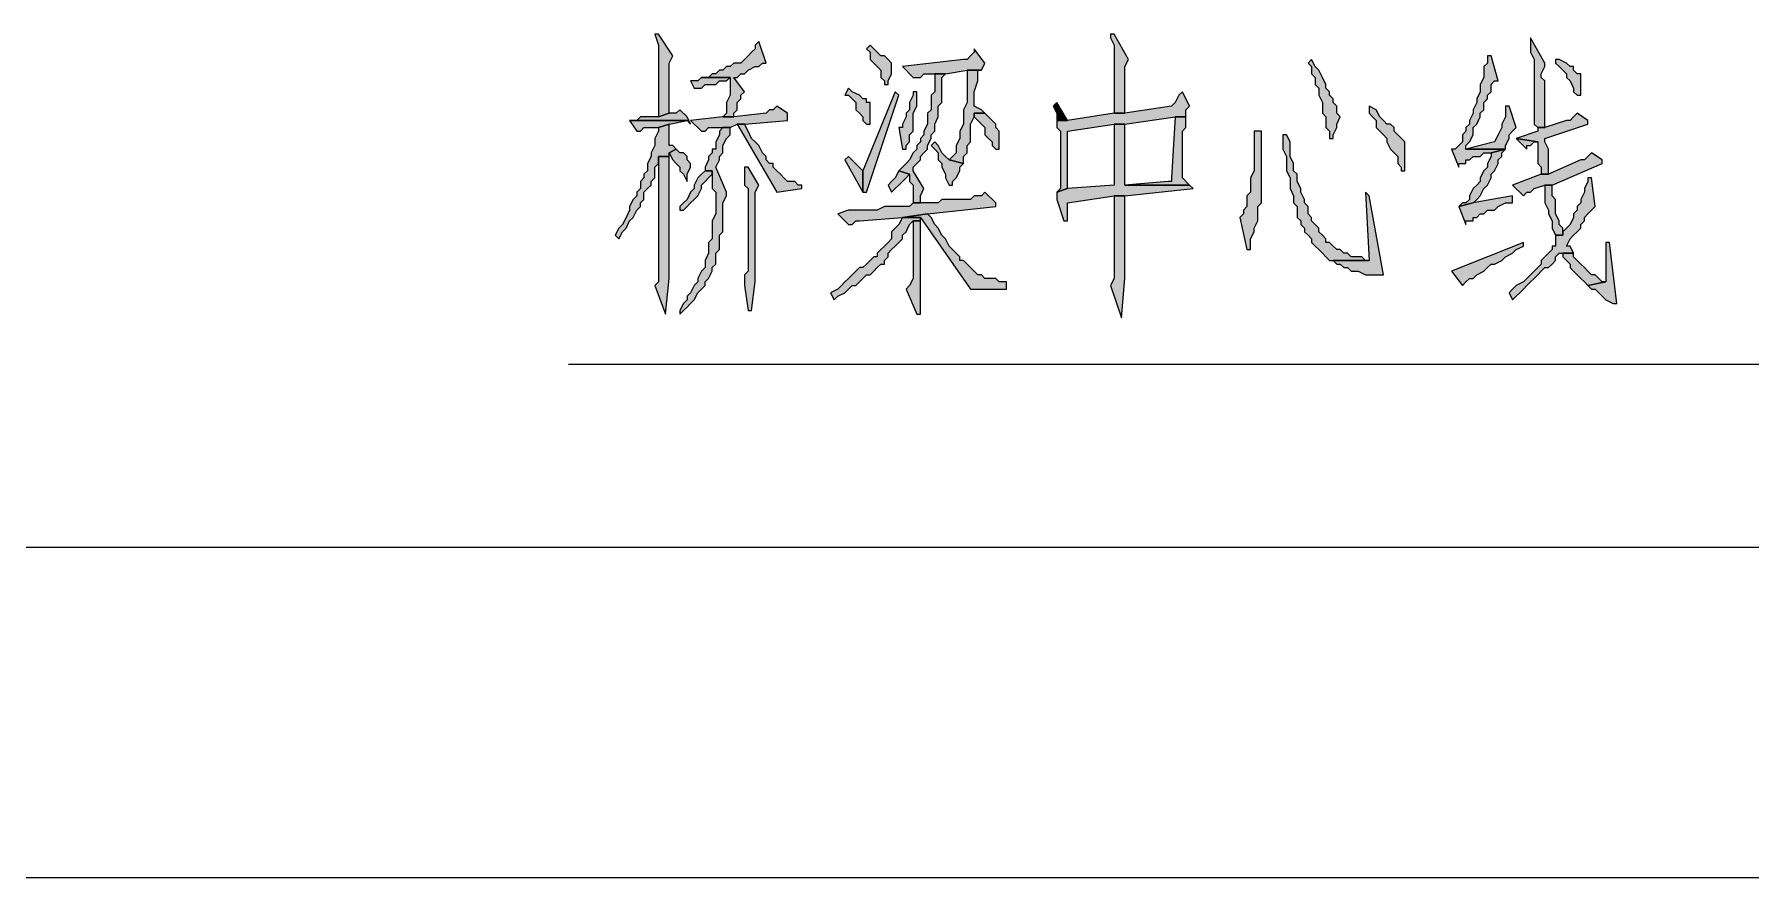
# Model space of a CAD drawing. Header units: millimetres. Extents: x 24 to 410, y 10 to 282.
# Drawn here: x 369.45 to 389.69, y 258.57 to 268.52 of the extents above; entities that cross this region are included whole.
import ezdxf

# ---------------------------------------------------------------- set-up
doc = ezdxf.new("R2010")
doc.units = ezdxf.units.MM

msp = doc.modelspace()

# ---------------------------------------------------------------- hatches: boundary and pattern name
h = msp.add_hatch(color=256)
h.dxf.hatch_style = 2
h.paths.add_polyline_path([(376.809, 268.520333), (376.766667, 268.520333), (376.809, 268.393333), (376.809, 267.546667), (376.936, 267.589), (376.936, 267.800667), (376.936, 267.843), (376.936, 268.181667), (376.978333, 268.266333)])
h = msp.add_hatch(color=256)
h.dxf.hatch_style = 2
h.paths.add_polyline_path([(377.994333, 268.435667), (377.952, 268.393333), (377.952, 268.351), (377.909667, 268.308667), (377.867333, 268.266333), (377.825, 268.224), (377.782667, 268.181667), (377.698, 268.181667), (377.655667, 268.139333), (377.613333, 268.139333), (377.571, 268.097), (377.528667, 268.097), (377.486333, 268.054667), (377.444, 268.054667), (377.401667, 268.012333), (377.317, 268.012333), (377.655667, 268.012333), (377.655667, 267.800667), (377.613333, 267.716), (377.613333, 267.631333), (377.613333, 267.589), (377.571, 267.546667), (377.698, 267.546667), (377.698, 267.589), (377.740333, 267.631333), (377.740333, 267.716), (377.782667, 267.758333), (377.782667, 267.800667), (377.825, 267.843), (377.698, 268.012333), (377.740333, 268.012333), (377.782667, 268.054667), (377.825, 268.054667), (377.867333, 268.097), (377.952, 268.139333), (377.994333, 268.139333), (378.036667, 268.181667), (378.079, 268.181667)])
h = msp.add_hatch(color=256)
h.dxf.hatch_style = 2
h.paths.add_polyline_path([(382.185333, 268.520333), (382.143, 268.520333), (382.143, 268.478), (382.185333, 268.393333), (382.185333, 267.589), (382.312333, 267.589), (382.312333, 267.800667), (382.312333, 267.843), (382.312333, 268.139333), (382.354667, 268.224)])
h = msp.add_hatch(color=256)
h.dxf.hatch_style = 2
h.paths.add_polyline_path([(387.096, 268.478), (387.096, 268.308667), (387.138333, 268.224), (387.138333, 267.462), (387.180667, 267.419667), (387.265333, 267.419667), (387.265333, 267.462), (387.265333, 267.885333), (387.265333, 267.927667), (387.265333, 267.97), (387.223, 268.012333), (387.223, 268.054667), (387.265333, 268.139333), (387.265333, 268.181667)])
h = msp.add_hatch(color=256)
h.dxf.hatch_style = 2
h.paths.add_polyline_path([(379.306667, 268.393333), (379.264333, 268.351), (379.306667, 268.308667), (379.306667, 268.224), (379.349, 268.181667), (379.391333, 268.139333), (379.433667, 268.097), (379.433667, 268.012333), (379.476, 267.97), (379.476, 267.927667), (379.518333, 267.927667), (379.518333, 267.97), (379.560667, 268.054667), (379.560667, 268.181667), (379.518333, 268.224), (379.476, 268.266333), (379.433667, 268.266333), (379.391333, 268.308667), (379.349, 268.351)])
h = msp.add_hatch(color=256)
h.dxf.hatch_style = 2
h.paths.add_polyline_path([(380.534333, 268.351), (380.534333, 268.308667), (380.492, 268.266333), (380.449667, 268.224), (380.407333, 268.224), (379.687667, 268.139333), (379.814667, 268.012333), (379.899333, 268.012333), (379.941667, 268.054667), (380.195667, 268.054667), (380.449667, 268.097), (380.619, 268.097), (380.661333, 268.181667)])
h = msp.add_hatch(color=256)
h.dxf.hatch_style = 2
h.paths.add_polyline_path([(384.513667, 268.224), (384.471333, 268.181667), (384.513667, 268.139333), (384.513667, 268.054667), (384.556, 268.012333), (384.556, 267.927667), (384.598333, 267.885333), (384.598333, 267.800667), (384.640667, 267.716), (384.640667, 267.589), (384.683, 267.546667), (384.683, 267.419667), (384.725333, 267.377333), (384.725333, 267.292667), (384.767667, 267.292667), (384.767667, 267.335), (384.81, 267.419667), (384.81, 267.462), (384.852333, 267.546667), (384.81, 267.589), (384.81, 267.673667), (384.767667, 267.716), (384.767667, 267.758333), (384.725333, 267.800667), (384.725333, 267.843), (384.683, 267.885333), (384.683, 267.927667), (384.640667, 268.012333), (384.598333, 268.097), (384.556, 268.139333)])
h = msp.add_hatch(color=256)
h.dxf.hatch_style = 2
h.paths.add_polyline_path([(386.630333, 268.266333), (386.588, 268.266333), (386.588, 268.181667), (386.545667, 268.139333), (386.545667, 268.012333), (386.503333, 267.927667), (386.503333, 267.843), (386.461, 267.758333), (386.461, 267.716), (386.418667, 267.631333), (386.418667, 267.589), (386.376333, 267.504333), (386.376333, 267.462), (386.334, 267.419667), (386.334, 267.377333), (386.291667, 267.335), (386.291667, 267.250333), (386.249333, 267.208), (386.207, 267.165667), (386.164667, 267.165667), (386.249333, 266.954), (386.249333, 266.996333), (386.291667, 266.996333), (386.334, 266.996333), (386.334, 267.038667), (386.376333, 267.038667), (386.418667, 267.081), (386.503333, 267.081), (386.545667, 267.123333), (386.630333, 267.123333), (386.799667, 267.165667), (386.334, 267.165667), (386.334, 267.208), (386.376333, 267.250333), (386.418667, 267.335), (386.418667, 267.419667), (386.461, 267.462), (386.503333, 267.546667), (386.503333, 267.589), (386.545667, 267.631333), (386.545667, 267.716), (386.588, 267.758333), (386.588, 267.800667), (386.630333, 267.843), (386.630333, 267.927667), (386.672667, 267.97), (386.715, 267.97)])
h = msp.add_hatch(color=256)
h.dxf.hatch_style = 2
h.paths.add_polyline_path([(387.392333, 268.224), (387.392333, 268.181667), (387.434667, 268.139333), (387.477, 268.097), (387.519333, 268.054667), (387.519333, 268.012333), (387.561667, 267.97), (387.604, 267.885333), (387.604, 267.843), (387.646333, 267.800667), (387.688667, 267.800667), (387.688667, 267.843), (387.688667, 268.054667), (387.646333, 268.054667), (387.604, 268.097), (387.604, 268.139333), (387.561667, 268.139333), (387.519333, 268.181667), (387.434667, 268.224)])
h = msp.add_hatch(color=256)
h.dxf.hatch_style = 2
h.paths.add_polyline_path([(380.195667, 268.054667), (380.068667, 268.054667), (380.068667, 267.97), (380.068667, 267.843), (380.026333, 267.800667), (380.026333, 267.631333), (379.984, 267.589), (379.984, 267.462), (379.941667, 267.377333), (379.941667, 267.335), (379.899333, 267.292667), (379.899333, 267.250333), (379.857, 267.208), (379.857, 267.165667), (379.814667, 267.123333), (379.772333, 267.038667), (379.73, 266.996333), (379.687667, 266.954), (379.645333, 266.911667), (379.772333, 266.869333), (379.772333, 266.784667), (379.814667, 266.742333), (379.814667, 266.530667), (379.899333, 266.530667), (379.899333, 266.615333), (379.941667, 266.7), (379.814667, 266.911667), (379.814667, 266.954), (379.857, 266.996333), (379.899333, 267.038667), (379.899333, 267.081), (379.941667, 267.123333), (379.984, 267.165667), (379.984, 267.208), (380.026333, 267.292667), (380.026333, 267.335), (380.068667, 267.377333), (380.068667, 267.462), (380.111, 267.546667), (380.111, 267.673667), (380.153333, 267.716), (380.153333, 268.012333)])
h = msp.add_hatch(color=256)
h.dxf.hatch_style = 2
h.paths.add_polyline_path([(380.619, 268.097), (380.449667, 268.097), (380.449667, 268.012333), (380.449667, 267.716), (380.407333, 267.631333), (380.407333, 267.462), (380.365, 267.377333), (380.365, 267.292667), (380.322667, 267.208), (380.322667, 267.123333), (380.280333, 267.081), (380.238, 267.038667), (380.407333, 266.996333), (380.407333, 267.081), (380.449667, 267.123333), (380.449667, 267.208), (380.492, 267.250333), (380.492, 267.335), (380.492, 267.462), (380.534333, 267.546667), (380.534333, 267.589), (380.661333, 267.589), (380.619, 267.631333), (380.534333, 267.673667), (380.534333, 267.843), (380.576667, 267.97), (380.576667, 268.097)])
h = msp.add_hatch(color=256)
h.dxf.hatch_style = 2
h.paths.add_polyline_path([(377.317, 268.012333), (377.274667, 267.97), (377.19, 267.97), (377.232333, 267.885333), (377.317, 267.885333), (377.359333, 267.927667), (377.486333, 267.927667), (377.528667, 267.97), (377.613333, 267.97), (377.655667, 268.012333)])
h = msp.add_hatch(color=256)
h.dxf.hatch_style = 2
h.paths.add_polyline_path([(379.052667, 267.885333), (379.010333, 267.800667), (379.052667, 267.800667), (379.095, 267.758333), (379.137333, 267.716), (379.137333, 267.631333), (379.179667, 267.589), (379.222, 267.546667), (379.222, 267.504333), (379.264333, 267.462), (379.306667, 267.462), (379.306667, 267.546667), (379.306667, 267.716), (379.264333, 267.716), (379.264333, 267.758333), (379.222, 267.758333), (379.179667, 267.800667), (379.095, 267.843)])
h = msp.add_hatch(color=256)
h.dxf.hatch_style = 2
h.paths.add_polyline_path([(379.603, 267.843), (379.222, 266.911667), (379.222, 266.657667), (379.264333, 266.657667), (379.645333, 267.800667)])
h = msp.add_hatch(color=256)
h.dxf.hatch_style = 2
h.paths.add_polyline_path([(379.857, 267.843), (379.814667, 267.843), (379.814667, 267.800667), (379.772333, 267.716), (379.772333, 267.631333), (379.73, 267.589), (379.73, 267.546667), (379.687667, 267.462), (379.687667, 267.419667), (379.645333, 267.419667), (379.687667, 267.165667), (379.73, 267.165667), (379.73, 267.208), (379.772333, 267.250333), (379.772333, 267.335), (379.814667, 267.377333), (379.814667, 267.589), (379.857, 267.673667)])
h = msp.add_hatch(color=256)
h.dxf.hatch_style = 2
h.paths.add_polyline_path([(382.989667, 267.843), (382.947333, 267.800667), (382.905, 267.716), (382.862667, 267.673667), (382.312333, 267.589), (382.185333, 267.589), (381.635, 267.504333), (381.508, 267.504333), (381.508, 267.462), (381.508, 267.419667), (381.550333, 267.377333), (381.550333, 266.7), (381.508, 266.657667), (381.635, 266.7), (381.635, 267.377333), (382.185333, 267.462), (382.312333, 267.462), (382.905, 267.546667), (383.032, 267.546667), (383.032, 267.631333), (383.074333, 267.673667)])
h = msp.add_hatch(color=256)
h.dxf.hatch_style = 2
h.paths.add_polyline_path([(377.063, 267.631333), (377.020667, 267.589), (376.936, 267.589), (376.809, 267.546667), (376.597333, 267.546667), (376.555, 267.504333), (376.470333, 267.504333), (377.147667, 267.504333), (377.19, 267.462), (377.147667, 267.546667)])
h = msp.add_hatch(color=256)
h.dxf.hatch_style = 2
h.paths.add_polyline_path([(378.206, 267.673667), (378.163667, 267.631333), (378.121333, 267.631333), (378.079, 267.589), (377.698, 267.546667), (377.571, 267.546667), (377.19, 267.504333), (377.317, 267.377333), (377.359333, 267.377333), (377.401667, 267.419667), (377.655667, 267.419667), (377.740333, 267.462), (377.825, 267.462), (378.333, 267.504333), (378.333, 267.589)])
h = msp.add_hatch(color=256)
h.dxf.hatch_style = 2
h.paths.add_polyline_path([(381.508, 267.716), (381.465667, 267.673667), (381.508, 267.589), (381.508, 267.504333), (381.635, 267.504333)])
h = msp.add_hatch(color=256)
h.dxf.hatch_style = 2
h.paths.add_polyline_path([(385.191, 267.673667), (385.191, 267.589), (385.233333, 267.546667), (385.275667, 267.504333), (385.275667, 267.419667), (385.318, 267.377333), (385.360333, 267.335), (385.402667, 267.292667), (385.402667, 267.250333), (385.445, 267.165667), (385.487333, 267.123333), (385.529667, 267.081), (385.529667, 266.996333), (385.572, 266.954), (385.572, 266.911667), (385.614333, 266.911667), (385.614333, 267.250333), (385.529667, 267.335), (385.487333, 267.377333), (385.487333, 267.419667), (385.445, 267.462), (385.402667, 267.462), (385.360333, 267.504333), (385.318, 267.546667), (385.275667, 267.631333)])
h = msp.add_hatch(color=256)
h.dxf.hatch_style = 2
h.paths.add_polyline_path([(386.842, 267.673667), (386.799667, 267.673667), (386.799667, 267.631333), (386.799667, 267.546667), (386.757333, 267.462), (386.757333, 267.419667), (386.715, 267.335), (386.672667, 267.250333), (386.334, 267.165667), (386.799667, 267.165667), (386.799667, 267.208), (386.842, 267.292667), (386.842, 267.335), (386.884333, 267.377333), (386.926667, 267.419667)])
h = msp.add_hatch(color=256)
h.dxf.hatch_style = 2
h.paths.add_polyline_path([(376.936, 267.462), (376.809, 267.419667), (376.809, 267.377333), (376.766667, 267.292667), (376.766667, 267.208), (376.724333, 267.123333), (376.724333, 267.081), (376.682, 266.996333), (376.682, 266.911667), (376.639667, 266.869333), (376.639667, 266.827), (376.597333, 266.784667), (376.597333, 266.7), (376.555, 266.657667), (376.555, 266.615333), (376.512667, 266.573), (376.470333, 266.488333), (376.470333, 266.446), (376.428, 266.361333), (376.385667, 266.276667), (376.343333, 266.234333), (376.301, 266.149667), (376.343333, 266.107333), (376.385667, 266.192), (376.428, 266.234333), (376.470333, 266.319), (376.512667, 266.361333), (376.555, 266.446), (376.597333, 266.488333), (376.597333, 266.530667), (376.639667, 266.573), (376.639667, 266.657667), (376.682, 266.7), (376.724333, 266.742333), (376.724333, 266.784667), (376.766667, 266.827), (376.766667, 266.954), (376.809, 266.996333), (376.809, 267.081), (376.936, 267.081), (376.936, 267.123333), (377.020667, 267.165667), (376.978333, 267.208), (376.936, 267.208), (376.936, 267.250333)])
h = msp.add_hatch(color=256)
h.dxf.hatch_style = 2
h.paths.add_polyline_path([(376.470333, 267.504333), (376.555, 267.377333), (376.597333, 267.377333), (376.639667, 267.419667), (376.809, 267.419667), (376.936, 267.462), (377.147667, 267.504333)])
h = msp.add_hatch(color=256)
h.dxf.hatch_style = 2
h.paths.add_polyline_path([(377.655667, 267.419667), (377.571, 267.419667), (377.528667, 267.377333), (377.528667, 267.335), (377.486333, 267.250333), (377.486333, 267.165667), (377.444, 267.165667), (377.444, 267.123333), (377.401667, 267.081), (377.401667, 267.038667), (377.359333, 266.954), (377.359333, 266.911667), (377.444, 266.911667), (377.444, 266.7), (377.486333, 266.657667), (377.486333, 266.403667), (377.444, 266.319), (377.444, 266.107333), (377.401667, 266.065), (377.401667, 265.980333), (377.401667, 265.938), (377.359333, 265.853333), (377.359333, 265.768667), (377.317, 265.726333), (377.274667, 265.641667), (377.274667, 265.599333), (377.232333, 265.557), (377.19, 265.472333), (377.147667, 265.43), (377.147667, 265.387667), (377.105333, 265.345333), (377.063, 265.260667), (377.063, 265.218333), (377.105333, 265.260667), (377.147667, 265.303), (377.19, 265.345333), (377.232333, 265.387667), (377.274667, 265.472333), (377.317, 265.514667), (377.359333, 265.557), (377.359333, 265.599333), (377.401667, 265.641667), (377.444, 265.726333), (377.444, 265.768667), (377.486333, 265.811), (377.486333, 265.938), (377.528667, 265.980333), (377.528667, 266.149667), (377.571, 266.192), (377.571, 266.530667), (377.613333, 266.615333), (377.613333, 266.657667), (377.486333, 266.954), (377.528667, 267.038667), (377.528667, 267.081), (377.571, 267.123333), (377.571, 267.208), (377.613333, 267.292667), (377.655667, 267.335)])
h = msp.add_hatch(color=256)
h.dxf.hatch_style = 2
h.paths.add_polyline_path([(377.825, 267.462), (377.740333, 267.462), (378.206, 266.657667), (378.502333, 266.7), (378.502333, 266.742333), (378.46, 266.742333), (378.417667, 266.784667), (378.333, 266.784667), (378.290667, 266.827), (378.248333, 266.869333), (378.206, 266.911667), (378.163667, 266.954), (378.163667, 266.996333), (378.121333, 266.996333), (378.079, 267.038667), (378.079, 267.081), (378.036667, 267.123333), (377.994333, 267.208), (377.952, 267.250333), (377.909667, 267.292667), (377.867333, 267.377333)])
h = msp.add_hatch(color=256)
h.dxf.hatch_style = 2
h.paths.add_polyline_path([(380.661333, 267.589), (380.534333, 267.589), (380.534333, 267.546667), (380.576667, 267.504333), (380.619, 267.462), (380.661333, 267.419667), (380.661333, 267.335), (380.703667, 267.292667), (380.746, 267.250333), (380.746, 267.208), (380.788333, 267.165667), (380.830667, 267.165667), (380.830667, 267.208), (380.830667, 267.377333), (380.788333, 267.419667), (380.788333, 267.462), (380.746, 267.504333), (380.703667, 267.546667)])
h = msp.add_hatch(color=256)
h.dxf.hatch_style = 2
h.paths.add_polyline_path([(382.312333, 267.462), (382.185333, 267.462), (382.185333, 267.377333), (382.185333, 266.742333), (381.635, 266.7), (381.508, 266.657667), (381.508, 266.573), (381.592667, 266.319), (381.635, 266.319), (381.635, 266.361333), (381.635, 266.530667), (382.185333, 266.615333), (382.312333, 266.615333), (383.116667, 266.7), (383.074333, 266.742333), (382.312333, 266.742333), (382.312333, 266.827), (382.312333, 266.954), (382.312333, 267.038667)])
h = msp.add_hatch(color=256)
h.dxf.hatch_style = 2
h.paths.add_polyline_path([(383.032, 267.546667), (382.905, 267.546667), (382.862667, 266.827), (382.862667, 266.784667), (382.820333, 266.784667), (382.312333, 266.742333), (383.074333, 266.742333), (382.989667, 266.827), (382.989667, 267.377333), (383.032, 267.419667)])
h = msp.add_hatch(color=256)
h.dxf.hatch_style = 2
h.paths.add_polyline_path([(387.646333, 267.589), (387.604, 267.546667), (387.561667, 267.504333), (387.519333, 267.504333), (387.265333, 267.419667), (387.180667, 267.419667), (387.180667, 267.377333), (386.926667, 267.292667), (387.180667, 267.250333), (387.180667, 266.996333), (387.223, 266.954), (387.223, 266.869333), (387.307667, 266.869333), (387.307667, 267.165667), (387.265333, 267.250333), (387.265333, 267.292667), (387.773333, 267.462), (387.773333, 267.504333)])
h = msp.add_hatch(color=256)
h.dxf.hatch_style = 2
h.paths.add_polyline_path([(380.068667, 267.250333), (380.026333, 267.208), (380.068667, 267.165667), (380.111, 267.123333), (380.111, 267.038667), (380.153333, 266.996333), (380.153333, 266.954), (380.195667, 266.869333), (380.195667, 266.827), (380.238, 266.742333), (380.280333, 266.742333), (380.280333, 266.784667), (380.322667, 266.827), (380.365, 266.911667), (380.365, 266.954), (380.407333, 266.996333), (380.238, 267.038667), (380.195667, 267.081), (380.153333, 267.123333), (380.111, 267.208)])
h = msp.add_hatch(color=256)
h.dxf.hatch_style = 2
h.paths.add_polyline_path([(383.921, 267.377333), (383.836333, 267.377333), (383.836333, 267.335), (383.836333, 266.911667), (383.794, 266.827), (383.794, 266.657667), (383.751667, 266.615333), (383.751667, 266.488333), (383.709333, 266.446), (383.709333, 266.403667), (383.667, 266.361333), (383.751667, 265.980333), (383.794, 265.980333), (383.794, 266.022667), (383.794, 266.107333), (383.836333, 266.192), (383.836333, 266.234333), (383.878667, 266.319), (383.878667, 266.403667), (383.878667, 266.446), (383.878667, 266.488333), (383.921, 266.530667)])
h = msp.add_hatch(color=256)
h.dxf.hatch_style = 2
h.paths.add_polyline_path([(384.217333, 267.335), (384.175, 267.335), (384.175, 267.250333), (384.175, 267.165667), (384.217333, 267.081), (384.217333, 266.911667), (384.259667, 266.827), (384.259667, 266.7), (384.302, 266.615333), (384.302, 266.530667), (384.344333, 266.488333), (384.344333, 266.361333), (384.386667, 266.319), (384.386667, 266.276667), (384.429, 266.234333), (384.429, 266.192), (384.471333, 266.149667), (384.513667, 266.107333), (384.513667, 266.065), (384.556, 266.022667), (384.598333, 265.980333), (384.640667, 265.938), (384.683, 265.895667), (384.725333, 265.853333), (385.191, 265.853333), (385.148667, 265.853333), (385.106333, 265.895667), (384.979333, 265.895667), (384.937, 265.938), (384.894667, 265.938), (384.852333, 265.980333), (384.81, 265.980333), (384.767667, 266.022667), (384.725333, 266.065), (384.683, 266.065), (384.683, 266.107333), (384.640667, 266.149667), (384.598333, 266.192), (384.598333, 266.234333), (384.556, 266.276667), (384.513667, 266.319), (384.513667, 266.361333), (384.471333, 266.403667), (384.471333, 266.488333), (384.429, 266.530667), (384.429, 266.573), (384.386667, 266.657667), (384.386667, 266.7), (384.344333, 266.784667), (384.344333, 266.869333), (384.302, 266.911667), (384.302, 266.996333), (384.259667, 267.081), (384.259667, 267.250333)])
h = msp.add_hatch(color=256)
h.dxf.hatch_style = 2
h.paths.add_polyline_path([(386.926667, 267.292667), (387.053667, 267.165667), (387.053667, 267.208), (387.096, 267.208), (387.138333, 267.250333), (387.180667, 267.250333)])
h = msp.add_hatch(color=256)
h.dxf.hatch_style = 2
h.paths.add_polyline_path([(376.936, 267.081), (376.809, 267.081), (376.809, 266.954), (376.809, 265.599333), (376.766667, 265.557), (376.893667, 265.218333), (376.936, 265.641667)])
h = msp.add_hatch(color=256)
h.dxf.hatch_style = 2
h.paths.add_polyline_path([(377.020667, 267.165667), (376.936, 267.123333), (376.978333, 267.038667), (377.020667, 266.996333), (377.063, 266.954), (377.063, 266.911667), (377.105333, 266.869333), (377.147667, 266.784667), (377.147667, 266.869333), (377.19, 266.954), (377.19, 266.996333), (377.147667, 267.038667), (377.147667, 267.081), (377.105333, 267.123333), (377.063, 267.123333)])
h = msp.add_hatch(color=256)
h.dxf.hatch_style = 2
h.paths.add_polyline_path([(379.052667, 267.081), (379.010333, 267.038667), (379.222, 266.657667), (379.222, 266.911667)])
h = msp.add_hatch(color=256)
h.dxf.hatch_style = 2
h.paths.add_polyline_path([(386.799667, 267.165667), (386.630333, 267.123333), (386.630333, 267.081), (386.588, 266.996333), (386.588, 266.954), (386.545667, 266.911667), (386.503333, 266.827), (386.503333, 266.784667), (386.461, 266.742333), (386.418667, 266.7), (386.376333, 266.615333), (386.376333, 266.573), (386.334, 266.530667), (386.291667, 266.530667), (386.249333, 266.488333), (386.418667, 266.530667), (386.461, 266.573), (386.503333, 266.615333), (386.545667, 266.7), (386.588, 266.742333), (386.630333, 266.827), (386.630333, 266.869333), (386.672667, 266.911667), (386.715, 266.996333), (386.715, 267.038667), (386.757333, 267.081), (386.757333, 267.123333)])
h = msp.add_hatch(color=256)
h.dxf.hatch_style = 2
h.paths.add_polyline_path([(387.815667, 267.123333), (387.773333, 267.081), (387.731, 267.038667), (387.688667, 267.038667), (387.307667, 266.869333), (387.223, 266.869333), (386.884333, 266.742333), (387.011333, 266.615333), (387.053667, 266.657667), (387.096, 266.657667), (387.138333, 266.7), (387.265333, 266.742333), (387.35, 266.742333), (387.942667, 266.996333), (387.942667, 267.038667)])
h = msp.add_hatch(color=256)
h.dxf.hatch_style = 2
h.paths.add_polyline_path([(377.359333, 266.911667), (377.317, 266.869333), (377.274667, 266.827), (377.232333, 266.742333), (377.232333, 266.7), (377.19, 266.657667), (377.147667, 266.573), (377.105333, 266.530667), (377.063, 266.488333), (377.063, 266.446), (377.105333, 266.446), (377.147667, 266.488333), (377.19, 266.530667), (377.232333, 266.573), (377.274667, 266.615333), (377.317, 266.7), (377.317, 266.742333), (377.359333, 266.784667), (377.401667, 266.827), (377.444, 266.869333), (377.444, 266.911667)])
h = msp.add_hatch(color=256)
h.dxf.hatch_style = 2
h.paths.add_polyline_path([(377.867333, 266.954), (377.825, 266.954), (377.825, 266.911667), (377.825, 266.742333), (377.867333, 266.7), (377.867333, 265.726333), (377.825, 265.684), (377.825, 265.557), (377.867333, 265.260667), (377.909667, 265.260667), (377.952, 265.599333), (377.952, 266.657667), (377.994333, 266.742333)])
h = msp.add_hatch(color=256)
h.dxf.hatch_style = 2
h.paths.add_polyline_path([(379.645333, 266.911667), (379.603, 266.827), (379.560667, 266.784667), (379.518333, 266.742333), (379.560667, 266.657667), (379.603, 266.7), (379.645333, 266.742333), (379.687667, 266.784667), (379.73, 266.827), (379.772333, 266.869333)])
h = msp.add_hatch(color=256)
h.dxf.hatch_style = 2
h.paths.add_polyline_path([(387.773333, 266.827), (387.773333, 266.784667), (387.731, 266.7), (387.731, 266.657667), (387.688667, 266.573), (387.688667, 266.530667), (387.646333, 266.488333), (387.646333, 266.446), (387.604, 266.403667), (387.604, 266.361333), (387.561667, 266.276667), (387.519333, 266.234333), (387.477, 266.192), (387.477, 266.149667), (387.392333, 266.149667), (387.392333, 266.022667), (387.35, 266.022667), (387.35, 265.980333), (387.307667, 265.938), (387.265333, 265.895667), (387.223, 265.853333), (387.223, 265.811), (387.180667, 265.768667), (387.138333, 265.726333), (387.096, 265.684), (387.053667, 265.641667), (387.011333, 265.599333), (386.926667, 265.557), (386.884333, 265.514667), (386.842, 265.472333), (386.884333, 265.387667), (386.926667, 265.43), (386.969, 265.472333), (387.011333, 265.514667), (387.053667, 265.557), (387.096, 265.599333), (387.138333, 265.641667), (387.180667, 265.684), (387.223, 265.726333), (387.265333, 265.768667), (387.307667, 265.768667), (387.35, 265.811), (387.392333, 265.853333), (387.392333, 265.895667), (387.434667, 265.938), (387.604, 265.938), (387.561667, 266.022667), (387.519333, 266.022667), (387.561667, 266.107333), (387.604, 266.149667), (387.646333, 266.192), (387.688667, 266.234333), (387.688667, 266.276667), (387.731, 266.319), (387.731, 266.361333), (387.773333, 266.403667), (387.815667, 266.446), (387.858, 266.488333), (387.815667, 266.827)])
h = msp.add_hatch(color=256)
h.dxf.hatch_style = 2
h.paths.add_polyline_path([(380.661333, 266.657667), (380.619, 266.615333), (380.534333, 266.615333), (380.492, 266.573), (380.153333, 266.573), (380.111, 266.530667), (379.814667, 266.530667), (379.772333, 266.488333), (379.476, 266.488333), (379.391333, 266.446), (379.052667, 266.446), (378.925667, 266.403667), (379.052667, 266.276667), (379.095, 266.276667), (379.137333, 266.319), (379.179667, 266.319), (379.687667, 266.361333), (379.984, 266.403667), (380.788333, 266.488333), (380.788333, 266.530667)])
h = msp.add_hatch(color=256)
h.dxf.hatch_style = 2
h.paths.add_polyline_path([(382.312333, 266.615333), (382.185333, 266.615333), (382.185333, 266.488333), (382.185333, 265.641667), (382.143, 265.557), (382.27, 265.176), (382.312333, 265.641667), (382.312333, 265.853333), (382.312333, 265.980333)])
h = msp.add_hatch(color=256)
h.dxf.hatch_style = 2
h.paths.add_polyline_path([(385.148667, 266.657667), (385.191, 265.853333), (384.767667, 265.853333), (384.81, 265.811), (384.852333, 265.811), (384.894667, 265.768667), (384.937, 265.768667), (384.979333, 265.726333), (385.064, 265.726333), (385.148667, 265.684), (385.360333, 265.684), (385.191, 266.615333)])
h = msp.add_hatch(color=256)
h.dxf.hatch_style = 2
h.paths.add_polyline_path([(386.884333, 266.615333), (386.418667, 266.530667), (386.249333, 266.488333), (386.334, 266.276667), (386.334, 266.319), (386.376333, 266.319), (386.418667, 266.319), (386.418667, 266.361333), (386.461, 266.361333), (386.503333, 266.403667), (386.545667, 266.403667), (386.588, 266.446), (386.672667, 266.446), (386.715, 266.488333), (386.799667, 266.530667), (386.884333, 266.530667)])
h = msp.add_hatch(color=256)
h.dxf.hatch_style = 2
h.paths.add_polyline_path([(387.35, 266.742333), (387.265333, 266.742333), (387.265333, 266.657667), (387.265333, 266.530667), (387.307667, 266.446), (387.307667, 266.403667), (387.35, 266.319), (387.35, 266.234333), (387.392333, 266.149667), (387.477, 266.149667), (387.477, 266.234333), (387.434667, 266.276667), (387.434667, 266.319), (387.392333, 266.403667), (387.392333, 266.573), (387.35, 266.615333)])
h = msp.add_hatch(color=256)
h.dxf.hatch_style = 2
h.paths.add_polyline_path([(379.984, 266.403667), (379.687667, 266.361333), (379.899333, 266.361333), (380.492, 265.514667), (380.915333, 265.514667), (380.915333, 265.599333), (380.830667, 265.599333), (380.788333, 265.641667), (380.661333, 265.641667), (380.619, 265.684), (380.576667, 265.684), (380.534333, 265.726333), (380.492, 265.768667), (380.449667, 265.811), (380.407333, 265.853333), (380.365, 265.853333), (380.365, 265.895667), (380.322667, 265.938), (380.280333, 265.980333), (380.238, 266.022667), (380.195667, 266.107333), (380.153333, 266.149667), (380.111, 266.234333), (380.068667, 266.276667), (380.026333, 266.361333)])
h = msp.add_hatch(color=256)
h.dxf.hatch_style = 2
h.paths.add_polyline_path([(379.687667, 266.361333), (379.645333, 266.276667), (379.603, 266.234333), (379.560667, 266.192), (379.560667, 266.107333), (379.518333, 266.065), (379.476, 266.022667), (379.433667, 265.980333), (379.391333, 265.938), (379.391333, 265.895667), (379.349, 265.895667), (379.306667, 265.853333), (379.264333, 265.811), (379.222, 265.768667), (379.179667, 265.768667), (379.137333, 265.726333), (379.095, 265.684), (379.052667, 265.641667), (379.010333, 265.599333), (378.968, 265.557), (378.925667, 265.514667), (378.841, 265.472333), (378.883333, 265.387667), (378.925667, 265.43), (379.010333, 265.472333), (379.052667, 265.514667), (379.095, 265.557), (379.137333, 265.557), (379.179667, 265.599333), (379.222, 265.641667), (379.264333, 265.684), (379.306667, 265.684), (379.349, 265.726333), (379.391333, 265.768667), (379.433667, 265.811), (379.476, 265.811), (379.476, 265.853333), (379.518333, 265.895667), (379.518333, 265.938), (379.560667, 265.980333), (379.603, 266.022667), (379.645333, 266.065), (379.687667, 266.107333), (379.687667, 266.149667), (379.73, 266.192), (379.772333, 266.276667), (379.814667, 266.319), (379.899333, 266.319), (379.899333, 266.361333)])
h = msp.add_hatch(color=256)
h.dxf.hatch_style = 2
h.paths.add_polyline_path([(379.899333, 266.319), (379.814667, 266.319), (379.814667, 266.276667), (379.814667, 265.641667), (379.772333, 265.557), (379.73, 265.514667), (379.857, 265.218333), (379.899333, 265.218333), (379.899333, 265.260667), (379.899333, 265.726333), (379.899333, 265.811)])
h = msp.add_hatch(color=256)
h.dxf.hatch_style = 2
h.paths.add_polyline_path([(387.011333, 266.065), (386.164667, 265.726333), (386.291667, 265.557), (386.334, 265.599333), (386.376333, 265.641667), (386.418667, 265.641667), (386.461, 265.684), (386.545667, 265.726333), (386.588, 265.768667), (386.630333, 265.811), (386.672667, 265.811), (386.757333, 265.853333), (386.799667, 265.895667), (386.884333, 265.938), (386.926667, 265.980333), (387.011333, 266.022667)])
h = msp.add_hatch(color=256)
h.dxf.hatch_style = 2
h.paths.add_polyline_path([(387.985, 266.065), (387.985, 265.599333), (387.773333, 265.557), (387.815667, 265.514667), (387.858, 265.514667), (387.900333, 265.472333), (387.942667, 265.43), (387.985, 265.387667), (388.069667, 265.345333), (388.112, 265.345333), (388.027333, 266.065)])
h = msp.add_hatch(color=256)
h.dxf.hatch_style = 2
h.paths.add_polyline_path([(387.604, 265.938), (387.477, 265.938), (387.477, 265.895667), (387.519333, 265.853333), (387.561667, 265.811), (387.561667, 265.768667), (387.604, 265.726333), (387.646333, 265.684), (387.688667, 265.641667), (387.731, 265.599333), (387.773333, 265.557), (387.985, 265.599333), (387.942667, 265.599333), (387.900333, 265.641667), (387.858, 265.684), (387.815667, 265.684), (387.773333, 265.726333), (387.731, 265.768667), (387.688667, 265.811), (387.646333, 265.853333), (387.604, 265.895667)])

# ---------------------------------------------------------------- linework, layer by layer
at = {"lineweight": 0}
for points in [[(376.809, 268.520333), (376.766667, 268.520333), (376.809, 268.393333), (376.809, 267.546667), (376.936, 267.589), (376.936, 267.800667), (376.936, 267.843), (376.936, 268.181667), (376.978333, 268.266333)], [(377.994333, 268.435667), (377.952, 268.393333), (377.952, 268.351), (377.909667, 268.308667), (377.867333, 268.266333), (377.825, 268.224), (377.782667, 268.181667), (377.698, 268.181667), (377.655667, 268.139333), (377.613333, 268.139333), (377.571, 268.097), (377.528667, 268.097), (377.486333, 268.054667), (377.444, 268.054667), (377.401667, 268.012333), (377.317, 268.012333), (377.655667, 268.012333), (377.655667, 267.800667), (377.613333, 267.716), (377.613333, 267.631333), (377.613333, 267.589), (377.571, 267.546667), (377.698, 267.546667), (377.698, 267.589), (377.740333, 267.631333), (377.740333, 267.716), (377.782667, 267.758333), (377.782667, 267.800667), (377.825, 267.843), (377.698, 268.012333), (377.740333, 268.012333), (377.782667, 268.054667), (377.825, 268.054667), (377.867333, 268.097), (377.952, 268.139333), (377.994333, 268.139333), (378.036667, 268.181667), (378.079, 268.181667)], [(382.185333, 268.520333), (382.143, 268.520333), (382.143, 268.478), (382.185333, 268.393333), (382.185333, 267.589), (382.312333, 267.589), (382.312333, 267.800667), (382.312333, 267.843), (382.312333, 268.139333), (382.354667, 268.224)], [(387.096, 268.478), (387.096, 268.308667), (387.138333, 268.224), (387.138333, 267.462), (387.180667, 267.419667), (387.265333, 267.419667), (387.265333, 267.462), (387.265333, 267.885333), (387.265333, 267.927667), (387.265333, 267.97), (387.223, 268.012333), (387.223, 268.054667), (387.265333, 268.139333), (387.265333, 268.181667)], [(379.306667, 268.393333), (379.264333, 268.351), (379.306667, 268.308667), (379.306667, 268.224), (379.349, 268.181667), (379.391333, 268.139333), (379.433667, 268.097), (379.433667, 268.012333), (379.476, 267.97), (379.476, 267.927667), (379.518333, 267.927667), (379.518333, 267.97), (379.560667, 268.054667), (379.560667, 268.181667), (379.518333, 268.224), (379.476, 268.266333), (379.433667, 268.266333), (379.391333, 268.308667), (379.349, 268.351)], [(380.534333, 268.351), (380.534333, 268.308667), (380.492, 268.266333), (380.449667, 268.224), (380.407333, 268.224), (379.687667, 268.139333), (379.814667, 268.012333), (379.899333, 268.012333), (379.941667, 268.054667), (380.195667, 268.054667), (380.449667, 268.097), (380.619, 268.097), (380.661333, 268.181667)], [(384.513667, 268.224), (384.471333, 268.181667), (384.513667, 268.139333), (384.513667, 268.054667), (384.556, 268.012333), (384.556, 267.927667), (384.598333, 267.885333), (384.598333, 267.800667), (384.640667, 267.716), (384.640667, 267.589), (384.683, 267.546667), (384.683, 267.419667), (384.725333, 267.377333), (384.725333, 267.292667), (384.767667, 267.292667), (384.767667, 267.335), (384.81, 267.419667), (384.81, 267.462), (384.852333, 267.546667), (384.81, 267.589), (384.81, 267.673667), (384.767667, 267.716), (384.767667, 267.758333), (384.725333, 267.800667), (384.725333, 267.843), (384.683, 267.885333), (384.683, 267.927667), (384.640667, 268.012333), (384.598333, 268.097), (384.556, 268.139333)], [(386.630333, 268.266333), (386.588, 268.266333), (386.588, 268.181667), (386.545667, 268.139333), (386.545667, 268.012333), (386.503333, 267.927667), (386.503333, 267.843), (386.461, 267.758333), (386.461, 267.716), (386.418667, 267.631333), (386.418667, 267.589), (386.376333, 267.504333), (386.376333, 267.462), (386.334, 267.419667), (386.334, 267.377333), (386.291667, 267.335), (386.291667, 267.250333), (386.249333, 267.208), (386.207, 267.165667), (386.164667, 267.165667), (386.249333, 266.954), (386.249333, 266.996333), (386.291667, 266.996333), (386.334, 266.996333), (386.334, 267.038667), (386.376333, 267.038667), (386.418667, 267.081), (386.503333, 267.081), (386.545667, 267.123333), (386.630333, 267.123333), (386.799667, 267.165667), (386.334, 267.165667), (386.334, 267.208), (386.376333, 267.250333), (386.418667, 267.335), (386.418667, 267.419667), (386.461, 267.462), (386.503333, 267.546667), (386.503333, 267.589), (386.545667, 267.631333), (386.545667, 267.716), (386.588, 267.758333), (386.588, 267.800667), (386.630333, 267.843), (386.630333, 267.927667), (386.672667, 267.97), (386.715, 267.97)], [(387.392333, 268.224), (387.392333, 268.181667), (387.434667, 268.139333), (387.477, 268.097), (387.519333, 268.054667), (387.519333, 268.012333), (387.561667, 267.97), (387.604, 267.885333), (387.604, 267.843), (387.646333, 267.800667), (387.688667, 267.800667), (387.688667, 267.843), (387.688667, 268.054667), (387.646333, 268.054667), (387.604, 268.097), (387.604, 268.139333), (387.561667, 268.139333), (387.519333, 268.181667), (387.434667, 268.224)], [(380.195667, 268.054667), (380.068667, 268.054667), (380.068667, 267.97), (380.068667, 267.843), (380.026333, 267.800667), (380.026333, 267.631333), (379.984, 267.589), (379.984, 267.462), (379.941667, 267.377333), (379.941667, 267.335), (379.899333, 267.292667), (379.899333, 267.250333), (379.857, 267.208), (379.857, 267.165667), (379.814667, 267.123333), (379.772333, 267.038667), (379.73, 266.996333), (379.687667, 266.954), (379.645333, 266.911667), (379.772333, 266.869333), (379.772333, 266.784667), (379.814667, 266.742333), (379.814667, 266.530667), (379.899333, 266.530667), (379.899333, 266.615333), (379.941667, 266.7), (379.814667, 266.911667), (379.814667, 266.954), (379.857, 266.996333), (379.899333, 267.038667), (379.899333, 267.081), (379.941667, 267.123333), (379.984, 267.165667), (379.984, 267.208), (380.026333, 267.292667), (380.026333, 267.335), (380.068667, 267.377333), (380.068667, 267.462), (380.111, 267.546667), (380.111, 267.673667), (380.153333, 267.716), (380.153333, 268.012333)], [(380.619, 268.097), (380.449667, 268.097), (380.449667, 268.012333), (380.449667, 267.716), (380.407333, 267.631333), (380.407333, 267.462), (380.365, 267.377333), (380.365, 267.292667), (380.322667, 267.208), (380.322667, 267.123333), (380.280333, 267.081), (380.238, 267.038667), (380.407333, 266.996333), (380.407333, 267.081), (380.449667, 267.123333), (380.449667, 267.208), (380.492, 267.250333), (380.492, 267.335), (380.492, 267.462), (380.534333, 267.546667), (380.534333, 267.589), (380.661333, 267.589), (380.619, 267.631333), (380.534333, 267.673667), (380.534333, 267.843), (380.576667, 267.97), (380.576667, 268.097)], [(377.317, 268.012333), (377.274667, 267.97), (377.19, 267.97), (377.232333, 267.885333), (377.317, 267.885333), (377.359333, 267.927667), (377.486333, 267.927667), (377.528667, 267.97), (377.613333, 267.97), (377.655667, 268.012333)], [(379.052667, 267.885333), (379.010333, 267.800667), (379.052667, 267.800667), (379.095, 267.758333), (379.137333, 267.716), (379.137333, 267.631333), (379.179667, 267.589), (379.222, 267.546667), (379.222, 267.504333), (379.264333, 267.462), (379.306667, 267.462), (379.306667, 267.546667), (379.306667, 267.716), (379.264333, 267.716), (379.264333, 267.758333), (379.222, 267.758333), (379.179667, 267.800667), (379.095, 267.843)], [(379.603, 267.843), (379.222, 266.911667), (379.222, 266.657667), (379.264333, 266.657667), (379.645333, 267.800667)], [(379.857, 267.843), (379.814667, 267.843), (379.814667, 267.800667), (379.772333, 267.716), (379.772333, 267.631333), (379.73, 267.589), (379.73, 267.546667), (379.687667, 267.462), (379.687667, 267.419667), (379.645333, 267.419667), (379.687667, 267.165667), (379.73, 267.165667), (379.73, 267.208), (379.772333, 267.250333), (379.772333, 267.335), (379.814667, 267.377333), (379.814667, 267.589), (379.857, 267.673667)], [(382.989667, 267.843), (382.947333, 267.800667), (382.905, 267.716), (382.862667, 267.673667), (382.312333, 267.589), (382.185333, 267.589), (381.635, 267.504333), (381.508, 267.504333), (381.508, 267.462), (381.508, 267.419667), (381.550333, 267.377333), (381.550333, 266.7), (381.508, 266.657667), (381.635, 266.7), (381.635, 267.377333), (382.185333, 267.462), (382.312333, 267.462), (382.905, 267.546667), (383.032, 267.546667), (383.032, 267.631333), (383.074333, 267.673667)], [(377.063, 267.631333), (377.020667, 267.589), (376.936, 267.589), (376.809, 267.546667), (376.597333, 267.546667), (376.555, 267.504333), (376.470333, 267.504333), (377.147667, 267.504333), (377.19, 267.462), (377.147667, 267.546667)], [(378.206, 267.673667), (378.163667, 267.631333), (378.121333, 267.631333), (378.079, 267.589), (377.698, 267.546667), (377.571, 267.546667), (377.19, 267.504333), (377.317, 267.377333), (377.359333, 267.377333), (377.401667, 267.419667), (377.655667, 267.419667), (377.740333, 267.462), (377.825, 267.462), (378.333, 267.504333), (378.333, 267.589)], [(381.508, 267.716), (381.465667, 267.673667), (381.508, 267.589), (381.508, 267.504333), (381.635, 267.504333)], [(385.191, 267.673667), (385.191, 267.589), (385.233333, 267.546667), (385.275667, 267.504333), (385.275667, 267.419667), (385.318, 267.377333), (385.360333, 267.335), (385.402667, 267.292667), (385.402667, 267.250333), (385.445, 267.165667), (385.487333, 267.123333), (385.529667, 267.081), (385.529667, 266.996333), (385.572, 266.954), (385.572, 266.911667), (385.614333, 266.911667), (385.614333, 267.250333), (385.529667, 267.335), (385.487333, 267.377333), (385.487333, 267.419667), (385.445, 267.462), (385.402667, 267.462), (385.360333, 267.504333), (385.318, 267.546667), (385.275667, 267.631333)], [(386.842, 267.673667), (386.799667, 267.673667), (386.799667, 267.631333), (386.799667, 267.546667), (386.757333, 267.462), (386.757333, 267.419667), (386.715, 267.335), (386.672667, 267.250333), (386.334, 267.165667), (386.799667, 267.165667), (386.799667, 267.208), (386.842, 267.292667), (386.842, 267.335), (386.884333, 267.377333), (386.926667, 267.419667)], [(376.936, 267.462), (376.809, 267.419667), (376.809, 267.377333), (376.766667, 267.292667), (376.766667, 267.208), (376.724333, 267.123333), (376.724333, 267.081), (376.682, 266.996333), (376.682, 266.911667), (376.639667, 266.869333), (376.639667, 266.827), (376.597333, 266.784667), (376.597333, 266.7), (376.555, 266.657667), (376.555, 266.615333), (376.512667, 266.573), (376.470333, 266.488333), (376.470333, 266.446), (376.428, 266.361333), (376.385667, 266.276667), (376.343333, 266.234333), (376.301, 266.149667), (376.343333, 266.107333), (376.385667, 266.192), (376.428, 266.234333), (376.470333, 266.319), (376.512667, 266.361333), (376.555, 266.446), (376.597333, 266.488333), (376.597333, 266.530667), (376.639667, 266.573), (376.639667, 266.657667), (376.682, 266.7), (376.724333, 266.742333), (376.724333, 266.784667), (376.766667, 266.827), (376.766667, 266.954), (376.809, 266.996333), (376.809, 267.081), (376.936, 267.081), (376.936, 267.123333), (377.020667, 267.165667), (376.978333, 267.208), (376.936, 267.208), (376.936, 267.250333)], [(376.470333, 267.504333), (376.555, 267.377333), (376.597333, 267.377333), (376.639667, 267.419667), (376.809, 267.419667), (376.936, 267.462), (377.147667, 267.504333)], [(377.655667, 267.419667), (377.571, 267.419667), (377.528667, 267.377333), (377.528667, 267.335), (377.486333, 267.250333), (377.486333, 267.165667), (377.444, 267.165667), (377.444, 267.123333), (377.401667, 267.081), (377.401667, 267.038667), (377.359333, 266.954), (377.359333, 266.911667), (377.444, 266.911667), (377.444, 266.7), (377.486333, 266.657667), (377.486333, 266.403667), (377.444, 266.319), (377.444, 266.107333), (377.401667, 266.065), (377.401667, 265.980333), (377.401667, 265.938), (377.359333, 265.853333), (377.359333, 265.768667), (377.317, 265.726333), (377.274667, 265.641667), (377.274667, 265.599333), (377.232333, 265.557), (377.19, 265.472333), (377.147667, 265.43), (377.147667, 265.387667), (377.105333, 265.345333), (377.063, 265.260667), (377.063, 265.218333), (377.105333, 265.260667), (377.147667, 265.303), (377.19, 265.345333), (377.232333, 265.387667), (377.274667, 265.472333), (377.317, 265.514667), (377.359333, 265.557), (377.359333, 265.599333), (377.401667, 265.641667), (377.444, 265.726333), (377.444, 265.768667), (377.486333, 265.811), (377.486333, 265.938), (377.528667, 265.980333), (377.528667, 266.149667), (377.571, 266.192), (377.571, 266.530667), (377.613333, 266.615333), (377.613333, 266.657667), (377.486333, 266.954), (377.528667, 267.038667), (377.528667, 267.081), (377.571, 267.123333), (377.571, 267.208), (377.613333, 267.292667), (377.655667, 267.335)], [(377.825, 267.462), (377.740333, 267.462), (378.206, 266.657667), (378.502333, 266.7), (378.502333, 266.742333), (378.46, 266.742333), (378.417667, 266.784667), (378.333, 266.784667), (378.290667, 266.827), (378.248333, 266.869333), (378.206, 266.911667), (378.163667, 266.954), (378.163667, 266.996333), (378.121333, 266.996333), (378.079, 267.038667), (378.079, 267.081), (378.036667, 267.123333), (377.994333, 267.208), (377.952, 267.250333), (377.909667, 267.292667), (377.867333, 267.377333)], [(380.661333, 267.589), (380.534333, 267.589), (380.534333, 267.546667), (380.576667, 267.504333), (380.619, 267.462), (380.661333, 267.419667), (380.661333, 267.335), (380.703667, 267.292667), (380.746, 267.250333), (380.746, 267.208), (380.788333, 267.165667), (380.830667, 267.165667), (380.830667, 267.208), (380.830667, 267.377333), (380.788333, 267.419667), (380.788333, 267.462), (380.746, 267.504333), (380.703667, 267.546667)], [(382.312333, 267.462), (382.185333, 267.462), (382.185333, 267.377333), (382.185333, 266.742333), (381.635, 266.7), (381.508, 266.657667), (381.508, 266.573), (381.592667, 266.319), (381.635, 266.319), (381.635, 266.361333), (381.635, 266.530667), (382.185333, 266.615333), (382.312333, 266.615333), (383.116667, 266.7), (383.074333, 266.742333), (382.312333, 266.742333), (382.312333, 266.827), (382.312333, 266.954), (382.312333, 267.038667)], [(383.032, 267.546667), (382.905, 267.546667), (382.862667, 266.827), (382.862667, 266.784667), (382.820333, 266.784667), (382.312333, 266.742333), (383.074333, 266.742333), (382.989667, 266.827), (382.989667, 267.377333), (383.032, 267.419667)], [(387.646333, 267.589), (387.604, 267.546667), (387.561667, 267.504333), (387.519333, 267.504333), (387.265333, 267.419667), (387.180667, 267.419667), (387.180667, 267.377333), (386.926667, 267.292667), (387.180667, 267.250333), (387.180667, 266.996333), (387.223, 266.954), (387.223, 266.869333), (387.307667, 266.869333), (387.307667, 267.165667), (387.265333, 267.250333), (387.265333, 267.292667), (387.773333, 267.462), (387.773333, 267.504333)], [(380.068667, 267.250333), (380.026333, 267.208), (380.068667, 267.165667), (380.111, 267.123333), (380.111, 267.038667), (380.153333, 266.996333), (380.153333, 266.954), (380.195667, 266.869333), (380.195667, 266.827), (380.238, 266.742333), (380.280333, 266.742333), (380.280333, 266.784667), (380.322667, 266.827), (380.365, 266.911667), (380.365, 266.954), (380.407333, 266.996333), (380.238, 267.038667), (380.195667, 267.081), (380.153333, 267.123333), (380.111, 267.208)], [(383.921, 267.377333), (383.836333, 267.377333), (383.836333, 267.335), (383.836333, 266.911667), (383.794, 266.827), (383.794, 266.657667), (383.751667, 266.615333), (383.751667, 266.488333), (383.709333, 266.446), (383.709333, 266.403667), (383.667, 266.361333), (383.751667, 265.980333), (383.794, 265.980333), (383.794, 266.022667), (383.794, 266.107333), (383.836333, 266.192), (383.836333, 266.234333), (383.878667, 266.319), (383.878667, 266.403667), (383.878667, 266.446), (383.878667, 266.488333), (383.921, 266.530667)], [(384.217333, 267.335), (384.175, 267.335), (384.175, 267.250333), (384.175, 267.165667), (384.217333, 267.081), (384.217333, 266.911667), (384.259667, 266.827), (384.259667, 266.7), (384.302, 266.615333), (384.302, 266.530667), (384.344333, 266.488333), (384.344333, 266.361333), (384.386667, 266.319), (384.386667, 266.276667), (384.429, 266.234333), (384.429, 266.192), (384.471333, 266.149667), (384.513667, 266.107333), (384.513667, 266.065), (384.556, 266.022667), (384.598333, 265.980333), (384.640667, 265.938), (384.683, 265.895667), (384.725333, 265.853333), (385.191, 265.853333), (385.148667, 265.853333), (385.106333, 265.895667), (384.979333, 265.895667), (384.937, 265.938), (384.894667, 265.938), (384.852333, 265.980333), (384.81, 265.980333), (384.767667, 266.022667), (384.725333, 266.065), (384.683, 266.065), (384.683, 266.107333), (384.640667, 266.149667), (384.598333, 266.192), (384.598333, 266.234333), (384.556, 266.276667), (384.513667, 266.319), (384.513667, 266.361333), (384.471333, 266.403667), (384.471333, 266.488333), (384.429, 266.530667), (384.429, 266.573), (384.386667, 266.657667), (384.386667, 266.7), (384.344333, 266.784667), (384.344333, 266.869333), (384.302, 266.911667), (384.302, 266.996333), (384.259667, 267.081), (384.259667, 267.250333)], [(386.926667, 267.292667), (387.053667, 267.165667), (387.053667, 267.208), (387.096, 267.208), (387.138333, 267.250333), (387.180667, 267.250333)], [(376.936, 267.081), (376.809, 267.081), (376.809, 266.954), (376.809, 265.599333), (376.766667, 265.557), (376.893667, 265.218333), (376.936, 265.641667)], [(377.020667, 267.165667), (376.936, 267.123333), (376.978333, 267.038667), (377.020667, 266.996333), (377.063, 266.954), (377.063, 266.911667), (377.105333, 266.869333), (377.147667, 266.784667), (377.147667, 266.869333), (377.19, 266.954), (377.19, 266.996333), (377.147667, 267.038667), (377.147667, 267.081), (377.105333, 267.123333), (377.063, 267.123333)], [(379.052667, 267.081), (379.010333, 267.038667), (379.222, 266.657667), (379.222, 266.911667)], [(386.799667, 267.165667), (386.630333, 267.123333), (386.630333, 267.081), (386.588, 266.996333), (386.588, 266.954), (386.545667, 266.911667), (386.503333, 266.827), (386.503333, 266.784667), (386.461, 266.742333), (386.418667, 266.7), (386.376333, 266.615333), (386.376333, 266.573), (386.334, 266.530667), (386.291667, 266.530667), (386.249333, 266.488333), (386.418667, 266.530667), (386.461, 266.573), (386.503333, 266.615333), (386.545667, 266.7), (386.588, 266.742333), (386.630333, 266.827), (386.630333, 266.869333), (386.672667, 266.911667), (386.715, 266.996333), (386.715, 267.038667), (386.757333, 267.081), (386.757333, 267.123333)], [(387.815667, 267.123333), (387.773333, 267.081), (387.731, 267.038667), (387.688667, 267.038667), (387.307667, 266.869333), (387.223, 266.869333), (386.884333, 266.742333), (387.011333, 266.615333), (387.053667, 266.657667), (387.096, 266.657667), (387.138333, 266.7), (387.265333, 266.742333), (387.35, 266.742333), (387.942667, 266.996333), (387.942667, 267.038667)], [(377.359333, 266.911667), (377.317, 266.869333), (377.274667, 266.827), (377.232333, 266.742333), (377.232333, 266.7), (377.19, 266.657667), (377.147667, 266.573), (377.105333, 266.530667), (377.063, 266.488333), (377.063, 266.446), (377.105333, 266.446), (377.147667, 266.488333), (377.19, 266.530667), (377.232333, 266.573), (377.274667, 266.615333), (377.317, 266.7), (377.317, 266.742333), (377.359333, 266.784667), (377.401667, 266.827), (377.444, 266.869333), (377.444, 266.911667)], [(377.867333, 266.954), (377.825, 266.954), (377.825, 266.911667), (377.825, 266.742333), (377.867333, 266.7), (377.867333, 265.726333), (377.825, 265.684), (377.825, 265.557), (377.867333, 265.260667), (377.909667, 265.260667), (377.952, 265.599333), (377.952, 266.657667), (377.994333, 266.742333)], [(379.645333, 266.911667), (379.603, 266.827), (379.560667, 266.784667), (379.518333, 266.742333), (379.560667, 266.657667), (379.603, 266.7), (379.645333, 266.742333), (379.687667, 266.784667), (379.73, 266.827), (379.772333, 266.869333)], [(387.773333, 266.827), (387.773333, 266.784667), (387.731, 266.7), (387.731, 266.657667), (387.688667, 266.573), (387.688667, 266.530667), (387.646333, 266.488333), (387.646333, 266.446), (387.604, 266.403667), (387.604, 266.361333), (387.561667, 266.276667), (387.519333, 266.234333), (387.477, 266.192), (387.477, 266.149667), (387.392333, 266.149667), (387.392333, 266.022667), (387.35, 266.022667), (387.35, 265.980333), (387.307667, 265.938), (387.265333, 265.895667), (387.223, 265.853333), (387.223, 265.811), (387.180667, 265.768667), (387.138333, 265.726333), (387.096, 265.684), (387.053667, 265.641667), (387.011333, 265.599333), (386.926667, 265.557), (386.884333, 265.514667), (386.842, 265.472333), (386.884333, 265.387667), (386.926667, 265.43), (386.969, 265.472333), (387.011333, 265.514667), (387.053667, 265.557), (387.096, 265.599333), (387.138333, 265.641667), (387.180667, 265.684), (387.223, 265.726333), (387.265333, 265.768667), (387.307667, 265.768667), (387.35, 265.811), (387.392333, 265.853333), (387.392333, 265.895667), (387.434667, 265.938), (387.604, 265.938), (387.561667, 266.022667), (387.519333, 266.022667), (387.561667, 266.107333), (387.604, 266.149667), (387.646333, 266.192), (387.688667, 266.234333), (387.688667, 266.276667), (387.731, 266.319), (387.731, 266.361333), (387.773333, 266.403667), (387.815667, 266.446), (387.858, 266.488333), (387.815667, 266.827)], [(380.661333, 266.657667), (380.619, 266.615333), (380.534333, 266.615333), (380.492, 266.573), (380.153333, 266.573), (380.111, 266.530667), (379.814667, 266.530667), (379.772333, 266.488333), (379.476, 266.488333), (379.391333, 266.446), (379.052667, 266.446), (378.925667, 266.403667), (379.052667, 266.276667), (379.095, 266.276667), (379.137333, 266.319), (379.179667, 266.319), (379.687667, 266.361333), (379.984, 266.403667), (380.788333, 266.488333), (380.788333, 266.530667)], [(382.312333, 266.615333), (382.185333, 266.615333), (382.185333, 266.488333), (382.185333, 265.641667), (382.143, 265.557), (382.27, 265.176), (382.312333, 265.641667), (382.312333, 265.853333), (382.312333, 265.980333)], [(385.148667, 266.657667), (385.191, 265.853333), (384.767667, 265.853333), (384.81, 265.811), (384.852333, 265.811), (384.894667, 265.768667), (384.937, 265.768667), (384.979333, 265.726333), (385.064, 265.726333), (385.148667, 265.684), (385.360333, 265.684), (385.191, 266.615333)], [(386.884333, 266.615333), (386.418667, 266.530667), (386.249333, 266.488333), (386.334, 266.276667), (386.334, 266.319), (386.376333, 266.319), (386.418667, 266.319), (386.418667, 266.361333), (386.461, 266.361333), (386.503333, 266.403667), (386.545667, 266.403667), (386.588, 266.446), (386.672667, 266.446), (386.715, 266.488333), (386.799667, 266.530667), (386.884333, 266.530667)], [(387.35, 266.742333), (387.265333, 266.742333), (387.265333, 266.657667), (387.265333, 266.530667), (387.307667, 266.446), (387.307667, 266.403667), (387.35, 266.319), (387.35, 266.234333), (387.392333, 266.149667), (387.477, 266.149667), (387.477, 266.234333), (387.434667, 266.276667), (387.434667, 266.319), (387.392333, 266.403667), (387.392333, 266.573), (387.35, 266.615333)], [(379.984, 266.403667), (379.687667, 266.361333), (379.899333, 266.361333), (380.492, 265.514667), (380.915333, 265.514667), (380.915333, 265.599333), (380.830667, 265.599333), (380.788333, 265.641667), (380.661333, 265.641667), (380.619, 265.684), (380.576667, 265.684), (380.534333, 265.726333), (380.492, 265.768667), (380.449667, 265.811), (380.407333, 265.853333), (380.365, 265.853333), (380.365, 265.895667), (380.322667, 265.938), (380.280333, 265.980333), (380.238, 266.022667), (380.195667, 266.107333), (380.153333, 266.149667), (380.111, 266.234333), (380.068667, 266.276667), (380.026333, 266.361333)], [(379.687667, 266.361333), (379.645333, 266.276667), (379.603, 266.234333), (379.560667, 266.192), (379.560667, 266.107333), (379.518333, 266.065), (379.476, 266.022667), (379.433667, 265.980333), (379.391333, 265.938), (379.391333, 265.895667), (379.349, 265.895667), (379.306667, 265.853333), (379.264333, 265.811), (379.222, 265.768667), (379.179667, 265.768667), (379.137333, 265.726333), (379.095, 265.684), (379.052667, 265.641667), (379.010333, 265.599333), (378.968, 265.557), (378.925667, 265.514667), (378.841, 265.472333), (378.883333, 265.387667), (378.925667, 265.43), (379.010333, 265.472333), (379.052667, 265.514667), (379.095, 265.557), (379.137333, 265.557), (379.179667, 265.599333), (379.222, 265.641667), (379.264333, 265.684), (379.306667, 265.684), (379.349, 265.726333), (379.391333, 265.768667), (379.433667, 265.811), (379.476, 265.811), (379.476, 265.853333), (379.518333, 265.895667), (379.518333, 265.938), (379.560667, 265.980333), (379.603, 266.022667), (379.645333, 266.065), (379.687667, 266.107333), (379.687667, 266.149667), (379.73, 266.192), (379.772333, 266.276667), (379.814667, 266.319), (379.899333, 266.319), (379.899333, 266.361333)], [(379.899333, 266.319), (379.814667, 266.319), (379.814667, 266.276667), (379.814667, 265.641667), (379.772333, 265.557), (379.73, 265.514667), (379.857, 265.218333), (379.899333, 265.218333), (379.899333, 265.260667), (379.899333, 265.726333), (379.899333, 265.811)], [(387.011333, 266.065), (386.164667, 265.726333), (386.291667, 265.557), (386.334, 265.599333), (386.376333, 265.641667), (386.418667, 265.641667), (386.461, 265.684), (386.545667, 265.726333), (386.588, 265.768667), (386.630333, 265.811), (386.672667, 265.811), (386.757333, 265.853333), (386.799667, 265.895667), (386.884333, 265.938), (386.926667, 265.980333), (387.011333, 266.022667)], [(387.985, 266.065), (387.985, 265.599333), (387.773333, 265.557), (387.815667, 265.514667), (387.858, 265.514667), (387.900333, 265.472333), (387.942667, 265.43), (387.985, 265.387667), (388.069667, 265.345333), (388.112, 265.345333), (388.027333, 266.065)], [(387.604, 265.938), (387.477, 265.938), (387.477, 265.895667), (387.519333, 265.853333), (387.561667, 265.811), (387.561667, 265.768667), (387.604, 265.726333), (387.646333, 265.684), (387.688667, 265.641667), (387.731, 265.599333), (387.773333, 265.557), (387.985, 265.599333), (387.942667, 265.599333), (387.900333, 265.641667), (387.858, 265.684), (387.815667, 265.684), (387.773333, 265.726333), (387.731, 265.768667), (387.688667, 265.811), (387.646333, 265.853333), (387.604, 265.895667)]]:
    msp.add_lwpolyline(points, close=True, dxfattribs=at)
for points in [[(395.859, 260.688667), (390.736667, 264.625667), (375.750667, 264.625667)], [(394.377333, 262.466667), (39.751, 262.466667)], [(394.377333, 258.572), (89.492667, 258.572)]]:
    msp.add_lwpolyline(points, dxfattribs=at)

doc.saveas('drawing.dxf')
